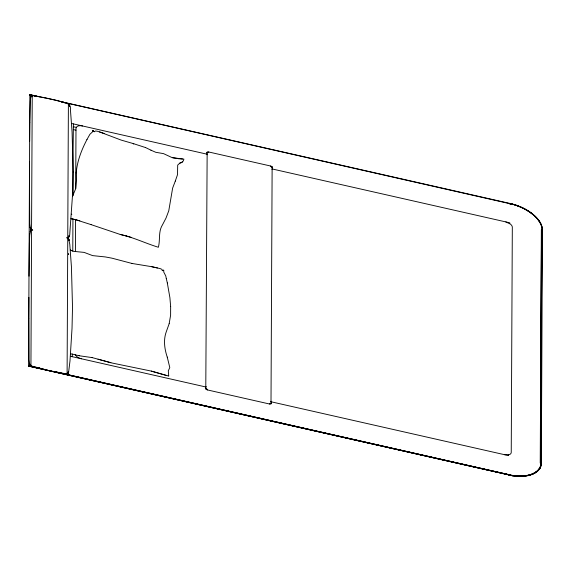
<?xml version="1.0" encoding="UTF-8"?>
<svg xmlns="http://www.w3.org/2000/svg" width="571" height="571" viewBox="0 0 571 571"><rect width="100%" height="100%" fill="white"/><g stroke="black" fill="none" stroke-linecap="round" stroke-linejoin="round"><path stroke-width="0.86" d="M28.55 366.211L29.856 94.608L39.171 96.72C47.928 98.426 61.418 101.067 68.142 103.965L68.142 103.622M28.786 318.575L29.114 359.78L29.735 364.219L30.884 365.511M29.442 183.084L29.771 223.789L30.391 228.172L31.533 229.456M170.643 306.413L170.608 315.199L169.173 323.664M30.07 365.047L30.027 364.484L29.999 364.855M30.72 230.306C30.199 231.084 31.205 230.02 31.848 229.949M30.727 228.992C29.828 227.829 32.597 230.563 30.891 229.014M29.792 122.579L30.363 100.653C30.863 99.204 30.077 95.907 32.176 95.721C31.341 95.914 31.155 96.942 32.176 95.985M30.905 365.461L30.156 364.512L30.884 365.319M30.805 230.334C32.554 229.599 29.192 231.391 31.533 230.399M30.955 229.035L30.813 228.464L31.533 229.264M31.448 95.921L31.448 96.456L31.533 95.942M30.913 365.626L30.07 365.033L29.464 363.27M31.598 95.935L32.197 95.678L29.849 95.171M68.627 237.515L66.614 237.786L67.756 238.107L67.1 374.034L49.092 370.622L30.941 365.833L31.569 230.042M31.591 229.77L32.733 230.099L31.555 229.728L32.24 95.507L39.549 96.784M31.191 365.918L30.941 365.497M32.49 95.535L29.849 95.25M38.243 367.874L43.325 369.166M44.631 97.798L39.62 96.799M54.709 371.8L59.712 372.742M56.015 100.325L64.88 102.716M61.097 101.717L64.958 102.78M67.756 237.936L68.399 103.701M68.663 238.942L67.785 238.228M69.269 236.158C66.571 239.991 70.397 235.78 69.833 232.868L72.674 192.884L73.395 123.9M68.763 104.236C68.434 103.265 71.425 107.726 70.426 109.732L72.082 132.115L73.167 171.942M68.613 372.192L68.02 373.62L67.142 373.855L68.049 373.527L68.613 372.192L69.99 360.979L72.025 328.375L72.517 307.269L71.439 266.914L69.776 244.21L68.691 239.085M68.827 104.3L68.441 103.901M67.164 373.812L68.049 373.484M67.892 373.612L67.742 373.049L67.164 373.548M68.62 238.892L68.62 239.442L67.813 238.621M68.627 237.586L68.399 237.001L67.813 237.493M69.184 104.472L69.262 105.021L68.456 104.207M72.274 356.704L72.289 354.084L70.533 353.792M71.132 218.722L72.938 219.121L72.781 251.033L70.304 250.098L73.68 251.361L84.158 252.396L92.602 255.615L105.349 256.936L111.98 258.178L132.015 263.459L151.593 266.671L160.18 268.606L162.007 269.405L162.307 270.697L163.713 270.204L163.777 272.103L165.747 275.921L166.289 278.498M73.052 195.375L73.167 172.085M75.401 251.618L75.558 219.685L71.132 218.686M72.817 195.839L72.496 196.353L75.707 188.658L75.993 128.368L76.878 126.626A6.788 3.747 18.5 0 1 82.559 125.977M205.781 388.523L207.152 152.15A1.813 0.999 18.5 0 1 208.665 151.972L270.625 166.018A1.813 0.999 18.5 0 1 272.131 166.875L270.997 403.825A1.813 0.999 18.5 0 1 269.483 403.997L207.523 389.95A1.813 0.999 18.5 0 1 206.017 389.094L205.845 388.608M205.838 388.801L205.788 388.002M205.853 386.981L206.024 386.503L206.024 387.024L70.347 356.268M206.966 154.177L207.145 154.734L207.145 154.213L71.518 123.472M206.98 152.357L206.916 153.128M206.017 389.094L206.017 388.637L207.523 389.458L207.523 389.95M207.152 152.15L207.152 152.6L208.665 152.464L208.665 151.972M269.483 403.997L269.483 403.504L270.997 403.369L270.997 403.825M270.625 166.018L270.625 166.511L272.131 167.332L272.131 166.875M271.175 403.611L271.232 402.84M271.182 401.791L271.011 401.235L271.004 401.756L508.604 455.615L508.604 454.794M272.303 168.987L272.124 169.466L272.124 168.945L509.746 222.797L509.717 223.625M272.31 167.167L272.367 167.967M509.839 203.497L510.274 204.161L509.889 203.419L61.475 101.774M28.55 366.125L512.787 475.836L508.868 475.093L508.947 474.465L508.511 474.758L49.163 370.629M542.443 229.949L541.372 224.938L539.938 222.226A33.846 18.679 18.5 0 0 514.1 204.575L510.203 203.49L514.114 204.525A33.932 18.729 18.5 0 1 542.207 227.615L542.436 229.949L541.351 229.699L540.23 463.06L541.322 463.302L542.45 229.992M29.642 141.208L29.792 122.487M28.993 276.186L29.378 243.118L29.728 235.038L30.72 230.37L30.092 231.805M29.442 182.991L29.528 162.1M28.786 318.482L28.878 297.334M168.238 375.918L151.265 371.086L111.823 362.97L92.159 357.596M30.813 229L30.113 227.237M69.89 106.199L69.269 104.5M512.815 475.829A33.917 18.722 18.5 0 0 541.058 465.522L541.287 463.295C542.364 465.251 536.519 473.138 540.202 467.82M76.228 172.799C77.171 161.043 81.582 149.845 86.992 139.481M30.741 97.37L31.319 96.106M104.457 133.571L97.32 131.23L95.543 130.995L94.201 131.751L93.337 131.073L94.265 131.723M92.816 130.488L93.344 131.08L92.816 130.488L92.345 132.051L89.904 134.292L86.949 139.552M175.297 181.107L177.517 174.662L177.688 165.098L180.079 162.878L181.742 162.607L183.184 161.086L183.919 159.123L172.192 157.66L163.527 153.628L155.733 152.286L150.951 150.173M169.152 323.75L166.261 331.801C163.249 340.102 164.527 349.024 167.282 357.225M175.326 181.028L172.635 188.087L168.759 210.82L166.025 218.043L162.542 224.731C158.103 231.669 160.401 239.72 158.367 247.264C145.526 243.325 133.407 237.322 120.245 234.467M75.707 188.658L76.35 180.807L76.228 172.706M182.463 161.843L179.43 163.442M32.24 95.507L29.856 95.007M531.687 474.594L536.847 471.717M92.302 357.617L79.133 355.747L72.289 354.084M163.713 270.204L162.292 270.618M151.75 266.7L157.439 267.956M178.816 158.731L182.47 159.009M75.622 219.678L72.938 219.121M98.019 359.18L110.845 362.721M68.934 239.677L68.791 240.605L68.72 239.406L69.248 240.634M91.167 224.653L120.217 234.46M120.36 234.503L126.234 235.973M145.526 147.561L133.25 143.585M178.923 158.731L172.892 157.789M30.941 365.833L30.784 365.49M504.671 454.723L509.311 454.637A6.788 3.747 18.5 0 0 511.238 452.325L512.315 227.279A6.788 3.747 18.5 0 0 510.417 224.103L505.792 221.912M31.591 230.249L31.591 229.435M67.756 237.636L67.756 238.45M35.759 96.114L39.171 96.72M508.875 474.708L512.687 475.422A33.718 18.607 18.5 0 0 540.773 465.187M508.875 474.836L512.744 475.636A33.618 18.558 18.5 0 0 540.751 465.429L541.9 230.084L540.78 462.924L541.215 463.024L540.837 465.451A33.718 18.607 18.5 0 1 512.751 475.686L28.55 366.082M44.709 97.755L55.937 100.303M29.856 94.743L36.494 96.242M63.203 102.252L514.078 204.654A33.703 18.6 18.5 0 1 541.979 227.586M29.856 94.793L35.381 96.049M509.839 203.604L514.071 204.711A33.603 18.543 18.5 0 1 541.886 227.572L542.222 229.899M510.274 203.833L509.839 203.733L510.274 203.911M73.381 126.741L76.243 127.39M73.366 129.588L75.986 130.181M28.55 365.733L39.749 368.274M58.285 372.478L508.511 474.53M28.55 365.811L41.833 368.823M56.201 372.085L508.511 474.615M28.55 365.961L48.87 370.565M29.856 94.929L32.568 95.55M168.359 375.946L168.745 376.039L168.302 370.836L169.787 367.538L167.26 357.132M151.336 371.107L166.725 375.568M79.497 355.612L78.841 355.455M79.854 220.813L75.572 219.685L91.103 224.624M133.4 143.621L121.138 140.081L99.568 131.93M126.184 235.973L131.309 237.4M540.951 465.237C539.938 469.676 535.776 472.759 531.615 474.323A33.967 18.743 18.5 0 1 512.708 475.557M71.468 214.325L71.832 214.446L71.482 214.132M145.584 147.568L151.072 150.23M75.208 354.598L75.779 355.555A6.788 3.747 18.5 0 0 81.439 358.781M68.698 239.028L68.77 239.328M166.268 278.405L167.346 283.052M167.324 282.959L169.901 297.684L170.643 306.506M68.627 253.838L68.627 254.259L68.627 253.838M541.494 229.992L540.651 462.895L541.494 229.992M69.369 104.985L69.441 106.17L69.369 104.985M68.813 235.973L68.734 237.129L68.813 235.973M68.163 372.014L68.077 373.177L68.163 372.014M133.329 143.606L133.714 143.842L133.329 143.606M148.089 367.039L148.089 367.039M132.015 263.559L131.623 263.467L132.015 263.559"/></g></svg>
